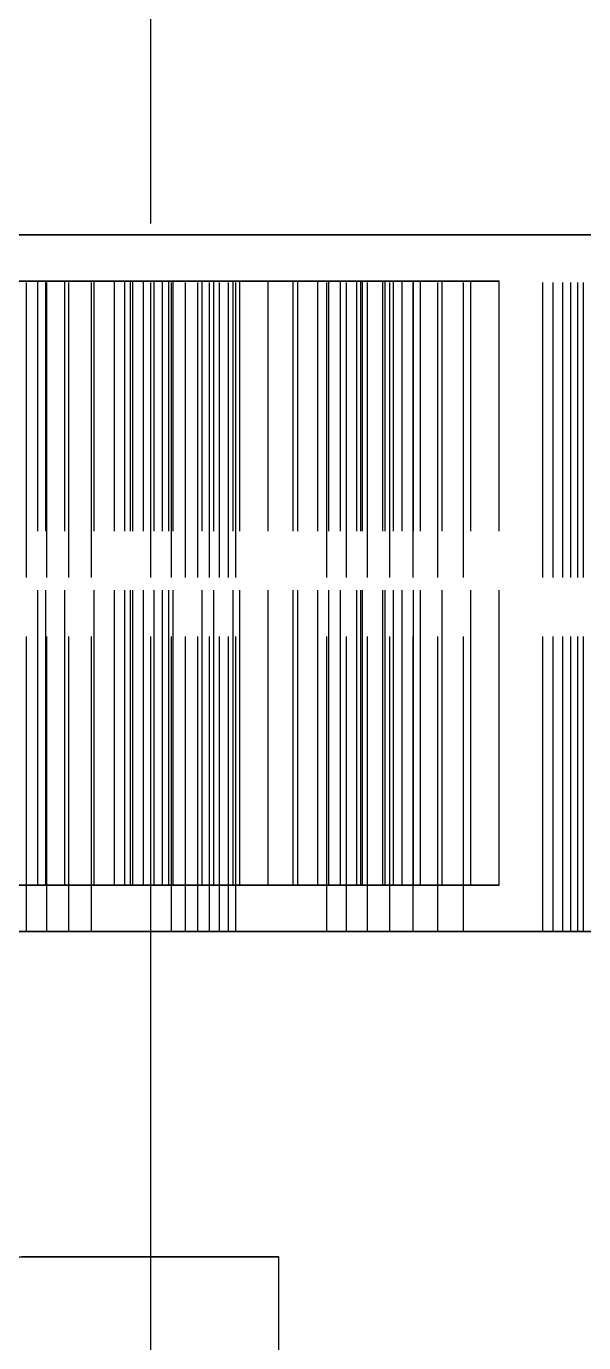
# Model space of a CAD drawing. Header units: millimetres. Extents: x -13 to 276, y -50 to 157.
# Drawn here: x 27.21 to 29.61, y 99.24 to 104.91 of the extents above; entities that cross this region are included whole.
import ezdxf

# ---------------------------------------------------------------- set-up
doc = ezdxf.new("R2010")
doc.units = ezdxf.units.MM
doc.linetypes.add('DASHED', pattern=[1.524, 1.27, -0.254])
doc.layers.add('HIDDEN', color=8, linetype='DASHED')
doc.layers.add('VISIBLE', color=7, linetype='CONTINUOUS')

msp = doc.modelspace()

# ---------------------------------------------------------------- linework, layer by layer
at = {"layer": 'HIDDEN'}
for points in [[(27.75, 101.01), (27.75, 144.51)], [(33.25, 104.01), (32.4881, 104.01), (31.72619, 104.01), (30.96429, 104.01), (30.20238, 104.01), (29.44048, 104.01), (28.67857, 104.01), (27.91667, 104.01), (27.15476, 104.01), (26.39286, 104.01), (25.63095, 104.01), (24.86905, 104.01), (24.10714, 104.01), (23.34524, 104.01), (22.58333, 104.01), (21.82143, 104.01), (21.05952, 104.01), (20.29762, 104.01), (19.53571, 104.01), (18.77381, 104.01), (18.0119, 104.01), (17.25, 104.01), (16.4881, 104.01), (15.72619, 104.01)], [(15.72619, 104.01), (16.4881, 104.01), (17.25, 104.01), (18.0119, 104.01), (18.77381, 104.01), (19.53571, 104.01), (20.29762, 104.01), (21.05952, 104.01), (21.82143, 104.01), (22.58333, 104.01), (23.34524, 104.01), (24.10714, 104.01), (24.86905, 104.01), (25.63095, 104.01), (26.39286, 104.01), (27.15476, 104.01), (27.91667, 104.01), (28.67857, 104.01), (29.44048, 104.01), (30.20238, 104.01), (30.96429, 104.01), (31.72619, 104.01), (32.4881, 104.01), (33.25, 104.01)], [(16.25992, 104.01), (17.04167, 104.01), (17.82341, 104.01), (18.60516, 104.01), (19.3869, 104.01), (20.16865, 104.01), (20.9504, 104.01), (21.73214, 104.01), (22.51389, 104.01), (23.29563, 104.01), (24.07738, 104.01), (24.85913, 104.01), (25.64087, 104.01), (26.42262, 104.01), (27.20437, 104.01), (27.98611, 104.01), (28.76786, 104.01), (29.5496, 104.01), (30.33135, 104.01), (31.1131, 104.01), (31.89484, 104.01), (32.67659, 104.01), (33.45833, 104.01)], [(33.28175, 104.01), (32.58333, 104.01), (31.88492, 104.01), (31.18651, 104.01), (30.4881, 104.01), (29.78968, 104.01), (29.09127, 104.01), (28.39286, 104.01), (27.69444, 104.01), (26.99603, 104.01), (26.29762, 104.01), (25.59921, 104.01), (24.90079, 104.01), (24.20238, 104.01), (23.50397, 104.01), (22.80556, 104.01)], [(22.80556, 104.01), (23.50397, 104.01), (24.20238, 104.01), (24.90079, 104.01), (25.59921, 104.01), (26.29762, 104.01), (26.99603, 104.01), (27.69444, 104.01), (28.39286, 104.01), (29.09127, 104.01), (29.78968, 104.01), (30.4881, 104.01), (31.18651, 104.01), (31.88492, 104.01), (32.58333, 104.01), (33.28175, 104.01)], [(27.21444, 104.01), (27.13123, 104.01)], [(27.30296, 104.01), (27.21444, 104.01)], [(27.21444, 104.01), (27.30296, 104.01)], [(27.21444, 101.01), (27.21444, 104.01)], [(27.21444, 101.01), (27.21444, 104.01)], [(27.39656, 104.01), (27.30296, 104.01)], [(27.30296, 104.01), (27.39656, 104.01)], [(27.30296, 101.01), (27.30296, 104.01)], [(27.30296, 101.01), (27.30296, 104.01)], [(27.49504, 104.01), (27.39656, 104.01)], [(27.39656, 104.01), (27.49504, 104.01)], [(27.39656, 101.01), (27.39656, 104.01)], [(27.39656, 101.01), (27.39656, 104.01)], [(27.83926, 104.01), (27.49504, 104.01)], [(27.49504, 104.01), (27.83926, 104.01)], [(27.49504, 101.01), (27.49504, 104.01)], [(27.49504, 101.01), (27.49504, 104.01)], [(27.8984, 104.01), (27.83926, 104.01)], [(27.83926, 104.01), (27.8984, 104.01)], [(27.83926, 101.01), (27.83926, 104.01)], [(27.83926, 101.01), (27.83926, 104.01)], [(27.9526, 104.01), (27.8984, 104.01)], [(27.8984, 104.01), (27.9526, 104.01)], [(27.8984, 101.01), (27.8984, 104.01)], [(27.8984, 101.01), (27.8984, 104.01)], [(28.00168, 104.01), (27.9526, 104.01)], [(27.9526, 104.01), (28.00168, 104.01)], [(27.9526, 101.01), (27.9526, 104.01)], [(27.9526, 101.01), (27.9526, 104.01)], [(28.04543, 104.01), (28.00168, 104.01)], [(28.00168, 104.01), (28.04543, 104.01)], [(28.00168, 101.01), (28.00168, 104.01)], [(28.00168, 101.01), (28.00168, 104.01)], [(28.08358, 104.01), (28.04543, 104.01)], [(28.04543, 104.01), (28.08358, 104.01)], [(28.04543, 101.01), (28.04543, 104.01)], [(28.04543, 101.01), (28.04543, 104.01)], [(28.11575, 104.01), (28.08358, 104.01)], [(28.08358, 104.01), (28.11575, 104.01)], [(28.08358, 101.01), (28.08358, 104.01)], [(28.08358, 101.01), (28.08358, 104.01)], [(28.50762, 104.01), (28.11575, 104.01)], [(28.11575, 104.01), (28.50762, 104.01)], [(28.11575, 101.01), (28.11575, 104.01)], [(28.11575, 101.01), (28.11575, 104.01)], [(28.59182, 104.01), (28.50762, 104.01)], [(28.50762, 104.01), (28.59182, 104.01)], [(28.50762, 101.01), (28.50762, 104.01)], [(28.50762, 101.01), (28.50762, 104.01)], [(28.68192, 104.01), (28.59182, 104.01)], [(28.59182, 104.01), (28.68192, 104.01)], [(28.59182, 101.01), (28.59182, 104.01)], [(28.59182, 101.01), (28.59182, 104.01)], [(28.77756, 104.01), (28.68192, 104.01)], [(28.68192, 104.01), (28.77756, 104.01)], [(28.68192, 101.01), (28.68192, 104.01)], [(28.68192, 101.01), (28.68192, 104.01)], [(28.87844, 104.01), (28.77756, 104.01)], [(28.77756, 104.01), (28.87844, 104.01)], [(28.77756, 101.01), (28.77756, 104.01)], [(28.77756, 101.01), (28.77756, 104.01)], [(28.98435, 104.01), (28.87844, 104.01)], [(28.87844, 104.01), (28.98435, 104.01)], [(28.87844, 101.01), (28.87844, 104.01)], [(28.87844, 101.01), (28.87844, 104.01)], [(29.09507, 104.01), (28.98435, 104.01)], [(28.98435, 104.01), (29.09507, 104.01)], [(28.98435, 101.01), (28.98435, 104.01)], [(28.98435, 101.01), (28.98435, 104.01)], [(29.43593, 104.01), (29.09507, 104.01)], [(29.09507, 104.01), (29.43593, 104.01)], [(29.09507, 101.01), (29.09507, 104.01)], [(29.09507, 101.01), (29.09507, 104.01)], [(29.48128, 104.01), (29.43593, 104.01)], [(29.43593, 104.01), (29.48128, 104.01)], [(29.43593, 101.01), (29.43593, 104.01)], [(29.43593, 101.01), (29.43593, 104.01)], [(29.52174, 104.01), (29.48128, 104.01)], [(29.48128, 104.01), (29.52174, 104.01)], [(29.48128, 101.01), (29.48128, 104.01)], [(29.48128, 101.01), (29.48128, 104.01)], [(29.55711, 104.01), (29.52174, 104.01)], [(29.52174, 104.01), (29.55711, 104.01)], [(29.52174, 101.01), (29.52174, 104.01)], [(29.52174, 101.01), (29.52174, 104.01)], [(29.5872, 104.01), (29.55711, 104.01)], [(29.55711, 104.01), (29.5872, 104.01)], [(29.55711, 101.01), (29.55711, 104.01)], [(29.55711, 101.01), (29.55711, 104.01)], [(29.61172, 104.01), (29.5872, 104.01)], [(29.5872, 104.01), (29.61172, 104.01)], [(29.5872, 101.01), (29.5872, 104.01)], [(29.5872, 101.01), (29.5872, 104.01)], [(29.63033, 104.01), (29.61172, 104.01)], [(29.61172, 104.01), (29.63033, 104.01)], [(29.61172, 101.01), (29.61172, 104.01)], [(29.61172, 101.01), (29.61172, 104.01)], [(27.15543, 103.81), (27.26316, 103.81)], [(27.26316, 103.81), (27.15543, 103.81)], [(27.26316, 103.81), (27.38026, 103.81)], [(27.38026, 103.81), (27.26316, 103.81)], [(27.26316, 101.21), (27.26316, 103.81)], [(27.26316, 101.21), (27.26316, 103.81)], [(27.29865, 103.81), (27.67239, 103.81)], [(27.5936, 103.81), (27.29865, 103.81)], [(27.67239, 103.81), (27.29865, 103.81)], [(27.29865, 103.81), (27.5936, 103.81)], [(27.29865, 101.21), (27.29865, 103.81)], [(27.29865, 101.21), (27.29865, 103.81)], [(27.38026, 103.81), (27.50568, 103.81)], [(27.50568, 103.81), (27.38026, 103.81)], [(27.38026, 101.21), (27.38026, 103.81)], [(27.38026, 101.21), (27.38026, 103.81)], [(27.50568, 103.81), (27.63868, 103.81)], [(27.63868, 103.81), (27.50568, 103.81)], [(27.50568, 101.21), (27.50568, 103.81)], [(27.50568, 101.21), (27.50568, 103.81)], [(27.66283, 103.81), (27.5936, 103.81)], [(27.5936, 103.81), (27.66283, 103.81)], [(27.5936, 101.21), (27.5936, 103.81)], [(27.5936, 101.21), (27.5936, 103.81)], [(27.63868, 103.81), (27.84649, 103.81)], [(27.84649, 103.81), (27.63868, 103.81)], [(27.63868, 101.21), (27.63868, 103.81)], [(27.63868, 101.21), (27.63868, 103.81)], [(27.71838, 103.81), (27.66283, 103.81)], [(27.66283, 103.81), (27.71838, 103.81)], [(27.66283, 101.21), (27.66283, 103.81)], [(27.66283, 101.21), (27.66283, 103.81)], [(27.67239, 103.81), (28.02115, 103.81)], [(28.02115, 103.81), (27.67239, 103.81)], [(27.67239, 101.21), (27.67239, 103.81)], [(27.67239, 101.21), (27.67239, 103.81)], [(27.76383, 103.81), (27.71838, 103.81)], [(27.71838, 103.81), (27.76383, 103.81)], [(27.71838, 101.21), (27.71838, 103.81)], [(27.71838, 101.21), (27.71838, 103.81)], [(27.80013, 103.81), (27.76383, 103.81)], [(27.76383, 103.81), (27.80013, 103.81)], [(27.76383, 101.21), (27.76383, 103.81)], [(27.76383, 101.21), (27.76383, 103.81)], [(27.82764, 103.81), (27.80013, 103.81)], [(27.80013, 103.81), (27.82764, 103.81)], [(27.80013, 101.21), (27.80013, 103.81)], [(27.80013, 101.21), (27.80013, 103.81)], [(27.84649, 103.81), (27.82764, 103.81)], [(27.82764, 103.81), (27.84649, 103.81)], [(27.82764, 101.21), (27.82764, 103.81)], [(27.82764, 101.21), (27.82764, 103.81)], [(27.84649, 101.21), (27.84649, 103.81)], [(27.84649, 101.21), (27.84649, 103.81)], [(27.97095, 101.21), (27.97095, 103.81)], [(27.97095, 103.81), (28.10434, 103.81)], [(28.3627, 103.81), (27.97095, 103.81)], [(28.10434, 103.81), (27.97095, 103.81)], [(27.97095, 103.81), (28.3627, 103.81)], [(27.97095, 101.21), (27.97095, 103.81)], [(28.02115, 103.81), (28.13259, 103.81)], [(28.13259, 103.81), (28.02115, 103.81)], [(28.02115, 101.21), (28.02115, 103.81)], [(28.02115, 101.21), (28.02115, 103.81)], [(28.10434, 101.21), (28.10434, 103.81)], [(28.10434, 103.81), (28.51529, 103.81)], [(28.51529, 103.81), (28.10434, 103.81)], [(28.10434, 101.21), (28.10434, 103.81)], [(28.13259, 103.81), (28.25396, 103.81)], [(28.25396, 103.81), (28.13259, 103.81)], [(28.13259, 101.21), (28.13259, 103.81)], [(28.13259, 101.21), (28.13259, 103.81)], [(28.25396, 103.81), (28.38192, 103.81)], [(28.38192, 103.81), (28.25396, 103.81)], [(28.25396, 101.21), (28.25396, 103.81)], [(28.25396, 101.21), (28.25396, 103.81)], [(28.46781, 103.81), (28.3627, 103.81)], [(28.3627, 103.81), (28.46781, 103.81)], [(28.3627, 101.21), (28.3627, 103.81)], [(28.3627, 101.21), (28.3627, 103.81)], [(28.38192, 103.81), (28.51518, 103.81)], [(28.51518, 103.81), (28.38192, 103.81)], [(28.38192, 101.21), (28.38192, 103.81)], [(28.38192, 101.21), (28.38192, 103.81)], [(28.56638, 103.81), (28.46781, 103.81)], [(28.46781, 103.81), (28.56638, 103.81)], [(28.46781, 101.21), (28.46781, 103.81)], [(28.46781, 101.21), (28.46781, 103.81)], [(28.51518, 103.81), (28.65284, 103.81)], [(28.65284, 103.81), (28.51518, 103.81)], [(28.51518, 101.21), (28.51518, 103.81)], [(28.51518, 101.21), (28.51518, 103.81)], [(28.51529, 101.21), (28.51529, 103.81)], [(28.51529, 103.81), (28.63547, 103.81)], [(28.63547, 103.81), (28.51529, 103.81)], [(28.51529, 101.21), (28.51529, 103.81)], [(28.65978, 103.81), (28.56638, 103.81)], [(28.56638, 103.81), (28.65978, 103.81)], [(28.56638, 101.21), (28.56638, 103.81)], [(28.56638, 101.21), (28.56638, 103.81)], [(28.63547, 101.21), (28.63547, 103.81)], [(28.63547, 103.81), (28.75752, 103.81)], [(28.75752, 103.81), (28.63547, 103.81)], [(28.63547, 101.21), (28.63547, 103.81)], [(28.65284, 103.81), (28.79422, 103.81)], [(28.79422, 103.81), (28.65284, 103.81)], [(28.65284, 101.21), (28.65284, 103.81)], [(28.65284, 101.21), (28.65284, 103.81)], [(28.74819, 103.81), (28.65978, 103.81)], [(28.65978, 103.81), (28.74819, 103.81)], [(28.65978, 101.21), (28.65978, 103.81)], [(28.65978, 101.21), (28.65978, 103.81)], [(28.83151, 103.81), (28.74819, 103.81)], [(28.74819, 103.81), (28.83151, 103.81)], [(28.74819, 101.21), (28.74819, 103.81)], [(28.74819, 101.21), (28.74819, 103.81)], [(28.75752, 103.81), (28.88037, 103.81)], [(28.88037, 103.81), (28.75752, 103.81)], [(28.75752, 101.21), (28.75752, 103.81)], [(28.75752, 101.21), (28.75752, 103.81)], [(28.79422, 103.81), (28.90955, 103.81)], [(28.90955, 103.81), (28.79422, 103.81)], [(28.79422, 101.21), (28.79422, 103.81)], [(28.79422, 101.21), (28.79422, 103.81)], [(28.90955, 103.81), (28.83151, 103.81)], [(28.83151, 103.81), (28.90955, 103.81)], [(28.83151, 101.21), (28.83151, 103.81)], [(28.83151, 101.21), (28.83151, 103.81)], [(28.88037, 103.81), (29.00338, 103.81)], [(29.00338, 103.81), (28.88037, 103.81)], [(28.88037, 101.21), (28.88037, 103.81)], [(28.88037, 101.21), (28.88037, 103.81)], [(28.90955, 101.21), (28.90955, 103.81)], [(28.90955, 101.21), (28.90955, 103.81)], [(29.00338, 103.81), (29.12602, 103.81)], [(29.12602, 103.81), (29.00338, 103.81)], [(29.00338, 101.21), (29.00338, 103.81)], [(29.00338, 101.21), (29.00338, 103.81)], [(29.12602, 103.81), (29.24779, 103.81)], [(29.24779, 103.81), (29.12602, 103.81)], [(29.12602, 101.21), (29.12602, 103.81)], [(29.12602, 101.21), (29.12602, 103.81)], [(29.24779, 101.21), (29.24779, 103.81)], [(29.24779, 101.21), (29.24779, 103.81)], [(27.15543, 101.21), (27.26316, 101.21)], [(27.26316, 101.21), (27.15543, 101.21)], [(27.26316, 101.21), (27.38026, 101.21)], [(27.38026, 101.21), (27.26316, 101.21)], [(27.29865, 101.21), (27.67239, 101.21)], [(27.5936, 101.21), (27.29865, 101.21)], [(27.67239, 101.21), (27.29865, 101.21)], [(27.29865, 101.21), (27.5936, 101.21)], [(27.38026, 101.21), (27.50568, 101.21)], [(27.50568, 101.21), (27.38026, 101.21)], [(27.50568, 101.21), (27.63868, 101.21)], [(27.63868, 101.21), (27.50568, 101.21)], [(27.66283, 101.21), (27.5936, 101.21)], [(27.5936, 101.21), (27.66283, 101.21)], [(27.63868, 101.21), (27.84649, 101.21)], [(27.84649, 101.21), (27.63868, 101.21)], [(27.71838, 101.21), (27.66283, 101.21)], [(27.66283, 101.21), (27.71838, 101.21)], [(27.67239, 101.21), (28.02115, 101.21)], [(28.02115, 101.21), (27.67239, 101.21)], [(27.76383, 101.21), (27.71838, 101.21)], [(27.71838, 101.21), (27.76383, 101.21)], [(27.80013, 101.21), (27.76383, 101.21)], [(27.76383, 101.21), (27.80013, 101.21)], [(27.82764, 101.21), (27.80013, 101.21)], [(27.80013, 101.21), (27.82764, 101.21)], [(27.84649, 101.21), (27.82764, 101.21)], [(27.82764, 101.21), (27.84649, 101.21)], [(27.97095, 101.21), (28.10434, 101.21)], [(28.3627, 101.21), (27.97095, 101.21)], [(28.10434, 101.21), (27.97095, 101.21)], [(27.97095, 101.21), (28.3627, 101.21)], [(28.02115, 101.21), (28.13259, 101.21)], [(28.13259, 101.21), (28.02115, 101.21)], [(28.10434, 101.21), (28.51529, 101.21)], [(28.51529, 101.21), (28.10434, 101.21)], [(28.13259, 101.21), (28.25396, 101.21)], [(28.25396, 101.21), (28.13259, 101.21)], [(28.25396, 101.21), (28.38192, 101.21)], [(28.38192, 101.21), (28.25396, 101.21)], [(28.46781, 101.21), (28.3627, 101.21)], [(28.3627, 101.21), (28.46781, 101.21)], [(28.38192, 101.21), (28.51518, 101.21)], [(28.51518, 101.21), (28.38192, 101.21)], [(28.56638, 101.21), (28.46781, 101.21)], [(28.46781, 101.21), (28.56638, 101.21)], [(28.51518, 101.21), (28.65284, 101.21)], [(28.65284, 101.21), (28.51518, 101.21)], [(28.51529, 101.21), (28.63547, 101.21)], [(28.63547, 101.21), (28.51529, 101.21)], [(28.65978, 101.21), (28.56638, 101.21)], [(28.56638, 101.21), (28.65978, 101.21)], [(28.63547, 101.21), (28.75752, 101.21)], [(28.75752, 101.21), (28.63547, 101.21)], [(28.65284, 101.21), (28.79422, 101.21)], [(28.79422, 101.21), (28.65284, 101.21)], [(28.74819, 101.21), (28.65978, 101.21)], [(28.65978, 101.21), (28.74819, 101.21)], [(28.83151, 101.21), (28.74819, 101.21)], [(28.74819, 101.21), (28.83151, 101.21)], [(28.75752, 101.21), (28.88037, 101.21)], [(28.88037, 101.21), (28.75752, 101.21)], [(28.79422, 101.21), (28.90955, 101.21)], [(28.90955, 101.21), (28.79422, 101.21)], [(28.90955, 101.21), (28.83151, 101.21)], [(28.83151, 101.21), (28.90955, 101.21)], [(28.88037, 101.21), (29.00338, 101.21)], [(29.00338, 101.21), (28.88037, 101.21)], [(29.00338, 101.21), (29.12602, 101.21)], [(29.12602, 101.21), (29.00338, 101.21)], [(29.12602, 101.21), (29.24779, 101.21)], [(29.24779, 101.21), (29.12602, 101.21)], [(16.25992, 101.01), (17.04167, 101.01), (17.82341, 101.01), (18.60516, 101.01), (19.3869, 101.01), (20.16865, 101.01), (20.9504, 101.01), (21.73214, 101.01), (22.51389, 101.01), (23.29563, 101.01), (24.07738, 101.01), (24.85913, 101.01), (25.64087, 101.01), (26.42262, 101.01), (27.20437, 101.01), (27.98611, 101.01), (28.76786, 101.01), (29.5496, 101.01), (30.33135, 101.01), (31.1131, 101.01), (31.89484, 101.01), (32.67659, 101.01), (33.45833, 101.01)], [(27.21444, 101.01), (27.13123, 101.01)], [(27.30296, 101.01), (27.21444, 101.01)], [(27.21444, 101.01), (27.30296, 101.01)], [(27.39656, 101.01), (27.30296, 101.01)], [(27.30296, 101.01), (27.39656, 101.01)], [(27.49504, 101.01), (27.39656, 101.01)], [(27.39656, 101.01), (27.49504, 101.01)], [(27.83926, 101.01), (27.49504, 101.01)], [(27.49504, 101.01), (27.83926, 101.01)], [(27.8984, 101.01), (27.83926, 101.01)], [(27.83926, 101.01), (27.8984, 101.01)], [(27.9526, 101.01), (27.8984, 101.01)], [(27.8984, 101.01), (27.9526, 101.01)], [(28.00168, 101.01), (27.9526, 101.01)], [(27.9526, 101.01), (28.00168, 101.01)], [(28.04543, 101.01), (28.00168, 101.01)], [(28.00168, 101.01), (28.04543, 101.01)], [(28.08358, 101.01), (28.04543, 101.01)], [(28.04543, 101.01), (28.08358, 101.01)], [(28.11575, 101.01), (28.08358, 101.01)], [(28.08358, 101.01), (28.11575, 101.01)], [(28.50762, 101.01), (28.11575, 101.01)], [(28.11575, 101.01), (28.50762, 101.01)], [(28.59182, 101.01), (28.50762, 101.01)], [(28.50762, 101.01), (28.59182, 101.01)], [(28.68192, 101.01), (28.59182, 101.01)], [(28.59182, 101.01), (28.68192, 101.01)], [(28.77756, 101.01), (28.68192, 101.01)], [(28.68192, 101.01), (28.77756, 101.01)], [(28.87844, 101.01), (28.77756, 101.01)], [(28.77756, 101.01), (28.87844, 101.01)], [(28.98435, 101.01), (28.87844, 101.01)], [(28.87844, 101.01), (28.98435, 101.01)], [(29.09507, 101.01), (28.98435, 101.01)], [(28.98435, 101.01), (29.09507, 101.01)], [(29.43593, 101.01), (29.09507, 101.01)], [(29.09507, 101.01), (29.43593, 101.01)], [(29.48128, 101.01), (29.43593, 101.01)], [(29.43593, 101.01), (29.48128, 101.01)], [(29.52174, 101.01), (29.48128, 101.01)], [(29.48128, 101.01), (29.52174, 101.01)], [(29.55711, 101.01), (29.52174, 101.01)], [(29.52174, 101.01), (29.55711, 101.01)], [(29.5872, 101.01), (29.55711, 101.01)], [(29.55711, 101.01), (29.5872, 101.01)], [(29.61172, 101.01), (29.5872, 101.01)], [(29.5872, 101.01), (29.61172, 101.01)], [(29.63033, 101.01), (29.61172, 101.01)], [(29.61172, 101.01), (29.63033, 101.01)], [(27.1381, 99.61), (27.23492, 99.61), (27.33175, 99.61), (27.42857, 99.61), (27.5254, 99.61), (27.62222, 99.61), (27.71905, 99.61), (27.81587, 99.61), (27.9127, 99.61), (28.00952, 99.61), (28.10635, 99.61), (28.20317, 99.61), (28.3, 99.61)], [(27.75, 99.61), (27.67063, 99.61), (27.59127, 99.61), (27.5119, 99.61), (27.43254, 99.61), (27.35317, 99.61), (27.27381, 99.61), (27.19444, 99.61)]]:
    msp.add_lwpolyline(points, dxfattribs=at)
at = {"layer": 'VISIBLE'}
for points in [[(33.45833, 104.01), (32.67659, 104.01), (31.89484, 104.01), (31.1131, 104.01), (30.33135, 104.01), (29.5496, 104.01), (28.76786, 104.01), (27.98611, 104.01), (27.20437, 104.01), (26.42262, 104.01), (25.64087, 104.01), (24.85913, 104.01), (24.07738, 104.01), (23.29563, 104.01), (22.51389, 104.01), (21.73214, 104.01), (20.9504, 104.01), (20.16865, 104.01), (19.3869, 104.01), (18.60516, 104.01), (17.82341, 104.01), (17.04167, 104.01), (16.25992, 104.01)], [(33.45833, 101.01), (32.67659, 101.01), (31.89484, 101.01), (31.1131, 101.01), (30.33135, 101.01), (29.5496, 101.01), (28.76786, 101.01), (27.98611, 101.01), (27.20437, 101.01), (26.42262, 101.01), (25.64087, 101.01), (24.85913, 101.01), (24.07738, 101.01), (23.29563, 101.01), (22.51389, 101.01), (21.73214, 101.01), (20.9504, 101.01), (20.16865, 101.01), (19.3869, 101.01), (18.60516, 101.01), (17.82341, 101.01), (17.04167, 101.01), (16.25992, 101.01)], [(27.75, 99.01), (27.75, 101.01)], [(28.3, 99.61), (28.29127, 99.61), (28.28254, 99.61), (28.27381, 99.61), (28.26508, 99.61), (28.25635, 99.61), (28.24762, 99.61), (28.23889, 99.61), (28.23016, 99.61), (28.22143, 99.61), (28.2127, 99.61), (28.20397, 99.61), (28.19524, 99.61), (28.18651, 99.61), (28.17778, 99.61), (28.16905, 99.61), (28.16032, 99.61), (28.15159, 99.61), (28.14286, 99.61), (28.13413, 99.61), (28.1254, 99.61), (28.11667, 99.61), (28.10794, 99.61), (28.09921, 99.61), (28.09048, 99.61), (28.08175, 99.61), (28.07302, 99.61), (28.06429, 99.61), (28.05556, 99.61), (28.04683, 99.61), (28.0381, 99.61), (28.02937, 99.61), (28.02063, 99.61), (28.0119, 99.61), (28.00317, 99.61), (27.99444, 99.61), (27.98571, 99.61), (27.97698, 99.61), (27.96825, 99.61), (27.95952, 99.61), (27.95079, 99.61), (27.94206, 99.61), (27.93333, 99.61), (27.9246, 99.61), (27.91587, 99.61), (27.90714, 99.61), (27.89841, 99.61), (27.88968, 99.61), (27.88095, 99.61), (27.87222, 99.61), (27.86349, 99.61), (27.85476, 99.61), (27.84603, 99.61), (27.8373, 99.61), (27.82857, 99.61), (27.81984, 99.61), (27.81111, 99.61), (27.80238, 99.61), (27.79365, 99.61), (27.78492, 99.61), (27.77619, 99.61), (27.76746, 99.61), (27.75873, 99.61), (27.75, 99.61)], [(28.3, 99.01), (28.3, 99.61)]]:
    msp.add_lwpolyline(points, dxfattribs=at)

doc.saveas('drawing.dxf')
